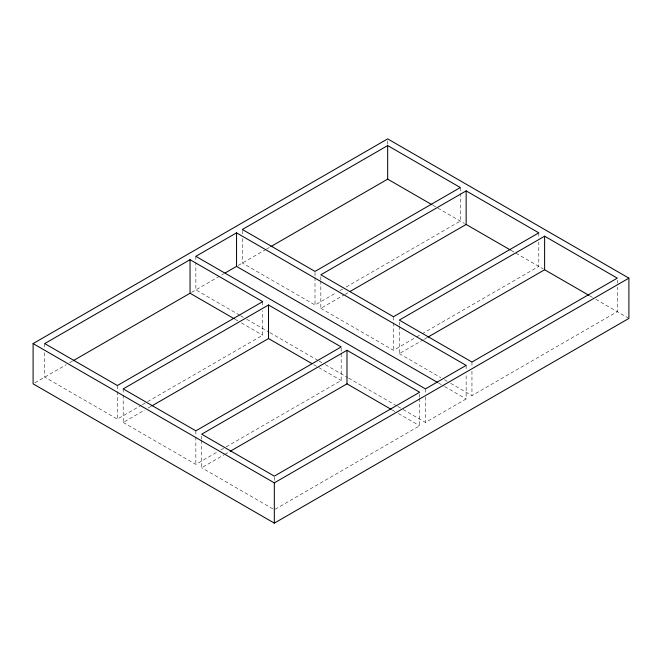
<?xml version="1.0" encoding="UTF-8"?>
<svg xmlns="http://www.w3.org/2000/svg" width="662" height="662" viewBox="0 0 662 662"><rect width="100%" height="100%" fill="white"/><g stroke="black" fill="none" stroke-linecap="round" stroke-linejoin="round"><path stroke-width="0.5" stroke-dasharray="3.31 2.48" d="M34.887 382.818L66.233 364.729M69.684 362.735L72.365 361.187M191.583 292.356L223.814 273.745M238.146 265.479L265.901 249.45M266.43 249.144L269.997 247.083M44.726 352.738L44.726 377.141L117.381 419.096L141.453 405.194M142.347 404.681L146.807 402.107M147.692 401.594L262.698 335.195L262.698 310.784M242.358 238.634L242.358 263.046L315.013 304.992L336.412 292.637M339.978 290.577L342.651 289.037M346.218 286.977L460.33 221.091L460.33 193.635M123.198 394.991L123.198 422.447L144.589 410.092M148.156 408.04L150.837 406.493M320.83 280.887L320.83 308.351L344.008 294.962M344.902 294.449L348.469 292.389M123.198 422.447L195.853 464.401L217.252 452.047M220.818 449.986L225.279 447.413M226.164 446.9L341.17 380.501L341.17 353.045M320.83 308.351L393.485 350.297L415.777 337.43M416.663 336.917L421.123 334.343M422.017 333.83L538.802 266.397L538.802 241.994M201.67 440.296L201.67 467.753L223.955 454.885M224.848 454.372L229.309 451.798M399.302 326.192L399.302 353.649L423.374 339.755M424.259 339.242L426.932 337.694M419.642 398.35L419.642 425.807L274.325 509.707L201.67 467.753M403.125 409.555L425.459 422.447L466.147 398.954L466.147 373.534M450.69 383.323L471.956 395.603L617.274 311.703L617.274 287.3M432.865 205.237L464.509 223.508M510.965 250.327L543.13 268.896M589.585 295.724L592.465 297.379M595.841 299.332L628.006 317.901M399.302 353.649L440.942 377.696M444.492 379.74L447.148 381.279M438.451 382.967L443.813 386.062M444.707 386.575L466.147 398.954M239.627 315.162L195.853 289.89L195.853 262.433M240.521 315.683L245.883 318.778M246.777 319.291L269.111 332.183M270.005 332.705L318.248 360.55M319.142 361.071L321.823 362.619M325.398 364.679L347.732 377.572M348.626 378.093L396.869 405.947M397.763 406.46L402.231 409.042M235.233 319.332L237.89 320.871M241.431 322.915L262.698 335.195M313.705 364.638L341.17 380.501M392.177 409.943L394.833 411.483M398.375 413.527L419.642 425.807M617.274 280.175L617.274 283.228M538.802 232.842L538.802 237.923M471.956 362.04L471.956 367.129M471.956 371.192L471.956 395.603M466.147 365.399L466.147 369.462M460.33 187.536L460.33 192.617M425.459 388.892L425.459 392.955M425.459 397.026L425.459 422.447M419.642 394.279L419.642 397.332M399.302 322.129L399.302 325.174M393.485 316.734L393.485 321.823M393.485 322.841L393.485 350.297M387.675 140.94L387.675 145.069M341.17 347.955L341.17 352.027M320.83 276.824L320.83 279.869M315.013 272.446L315.013 276.517M315.013 277.535L315.013 304.992M274.325 477.161L274.325 481.224M262.698 301.632L262.698 305.703M242.358 230.5L242.358 234.571M201.67 436.225L201.67 439.278M195.853 256.326L195.853 261.416M195.853 430.838L195.853 435.927M195.853 436.937L195.853 464.401M123.198 388.892L123.198 393.973M117.381 385.532L117.381 390.621M117.381 391.639L117.381 419.096M44.726 343.586L44.726 348.667"/><path stroke-width="0.99" d="M33.1 343.586L387.675 138.871L628.9 278.148L628.9 318.414L274.325 523.129L33.1 383.852L33.1 343.586L274.325 482.855L628.9 278.148M190.044 259.686L44.726 343.586L117.381 385.532L262.698 301.632L190.044 259.686L190.044 293.249L73.25 360.674M236.541 232.842L195.853 256.326L425.459 388.892L466.147 365.399L236.541 232.842L236.541 266.397L437.557 382.454M387.675 145.582L242.358 229.482L315.013 271.428L460.33 187.536L387.675 145.582L387.675 179.145L270.882 246.57M225.047 273.034L236.541 266.397M268.515 304.992L123.198 388.892L195.853 430.838L341.17 346.938L268.515 304.992L268.515 338.555L151.722 405.98M466.147 190.888L320.83 274.788L393.485 316.734L538.802 232.842L466.147 190.888L466.147 224.451L350.248 291.363M346.987 350.297L201.67 434.198L274.325 476.143L419.642 392.243L346.987 350.297L346.987 383.852L230.194 451.285M544.619 236.193L399.302 320.094L471.956 362.04L617.274 278.148L544.619 236.193L544.619 269.757L427.826 337.181M387.675 179.145L431.98 204.724M466.147 224.451L510.452 250.029M544.619 269.757L588.923 295.335M190.044 293.249L234.348 318.827M268.515 338.555L311.934 363.62M346.987 383.852L391.292 409.439M274.325 482.855L274.325 523.129"/></g></svg>
